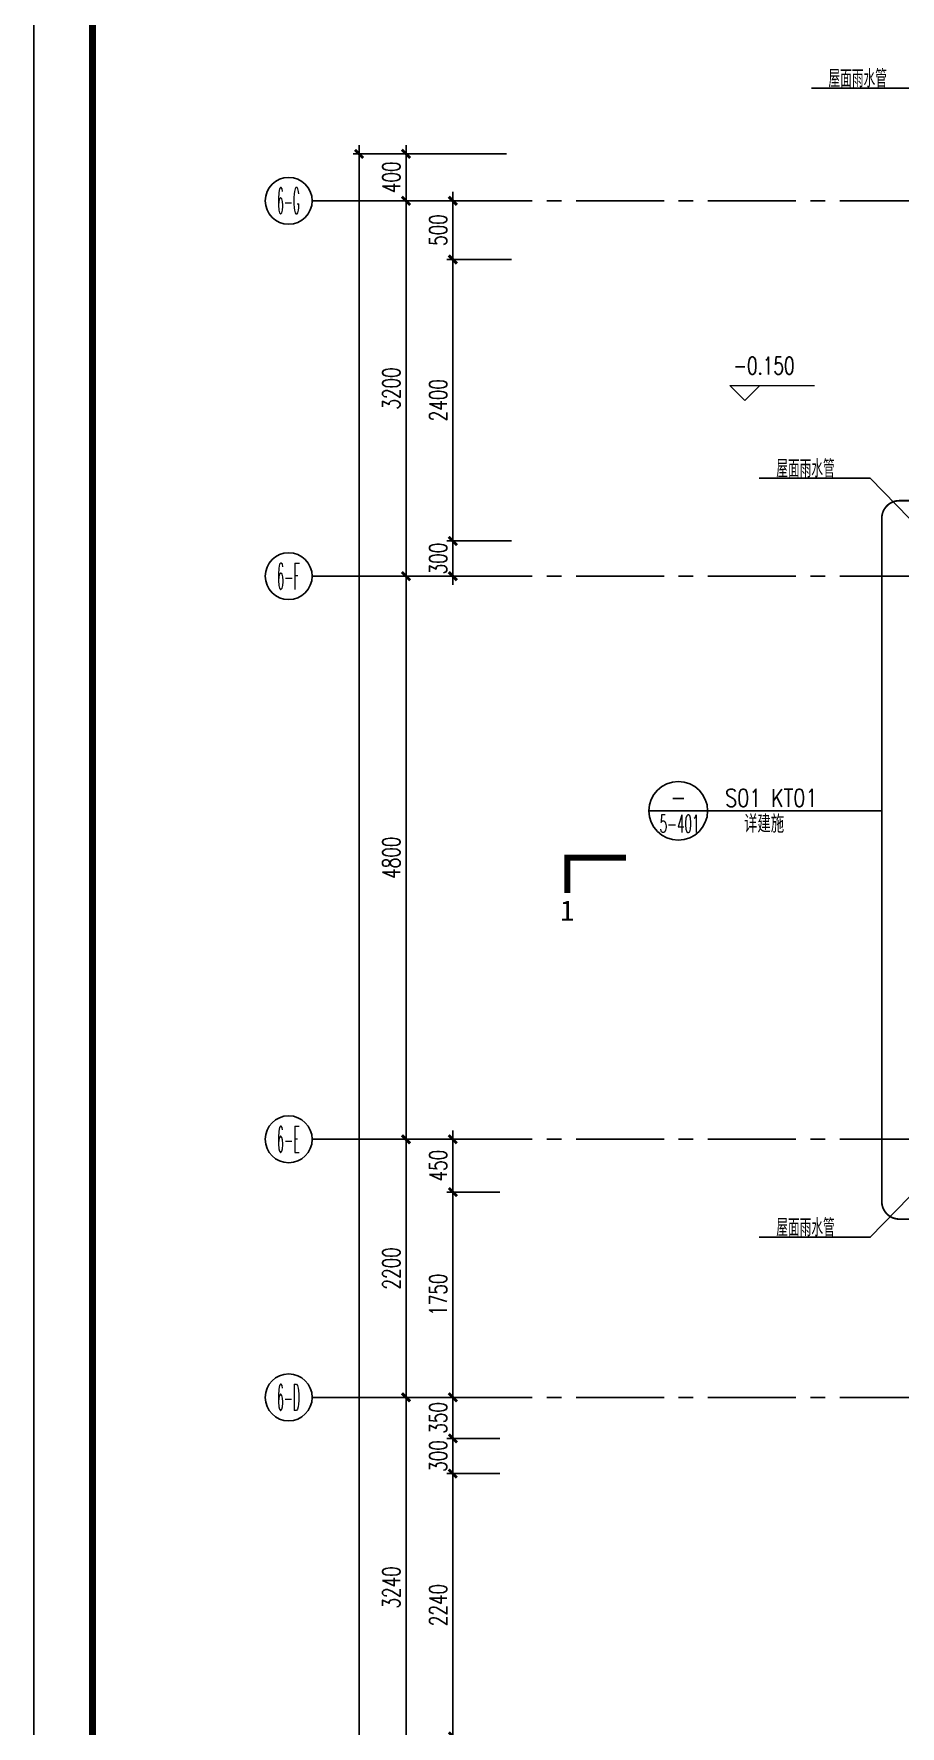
# Model space of a CAD drawing. Extents: x -395226 to -176901, y -140672 to 68263.
# Drawn here: x -336292 to -328906, y 42517 to 56943 of the extents above; entities that cross this region are included whole.
import ezdxf
from ezdxf.enums import TextEntityAlignment as Align

# ---------------------------------------------------------------- set-up
doc = ezdxf.new("R2010")
doc.units = 0
doc.header["$LTSCALE"] = 1000
doc.header["$MEASUREMENT"] = 0
for name, pattern in [('ACAD_ISO08W100', [36, 24, -3, 6, -3]), ('HIDDEN', [0.375, 0.25, -0.125]), ('Plans$0$CENTER2', [1.125, 0.75, -0.125, 0.125, -0.125])]:
    doc.linetypes.add(name, pattern=pattern)
doc.layers.get('0').update_dxf_attribs({"linetype": 'CONTINUOUS'})
doc.layers.get('Defpoints').update_dxf_attribs({"linetype": 'CONTINUOUS'})
for name, color, linetype in [('A-AXIS', 3, 'CONTINUOUS'), ('A-AXIS-TEXT', 7, 'CONTINUOUS'), ('A-DIM', 201, 'CONTINUOUS'), ('A-DOTE', 8, 'ACAD_ISO08W100'), ('A-NOTE', 150, 'CONTINUOUS'), ('A-NOTE-CN', 150, 'CONTINUOUS'), ('A-PUB-DIM', 3, 'CONTINUOUS'), ('Plans$0$Grid', 9, 'Plans$0$CENTER2'), ('图框', 7, 'CONTINUOUS')]:
    doc.layers.add(name, color=color, linetype=linetype)
doc.layers.add('A-LEVEL', color=135, linetype='CONTINUOUS', lineweight=0)
doc.layers.add('A-STAIR', color=30, linetype='CONTINUOUS', lineweight=0)
doc.styles.add('COMPLEX', font='COMPLEX')
doc.styles.add('DIM_FONT', font='SIMPLEX', dxfattribs={"width": 0.7, "bigfont": 'GBCBIG'})
doc.styles.add('HT', font='SIMHEI.TTF')
doc.styles.add('PRC-S', font='tjromans.shx', dxfattribs={"width": 0.7, "bigfont": 'tjhztxt.shx'})
doc.styles.add('TJHZTXT', font='tjromans.shx', dxfattribs={"width": 0.8, "bigfont": 'tjhztxt.shx'})
doc.styles.add('zjz', font='tjromans.shx', dxfattribs={"width": 0.7, "height": 500, "bigfont": 'tjhztxt.shx'})
doc.dimstyles.new('DIM100', dxfattribs={"dimscale": 100, "dimtxt": 3, "dimasz": 0.01, "dimexe": 1, "dimexo": 1, "dimgap": 1, "dimtad": 1, "dimdec": 0, "dimzin": 0, "dimdsep": 46, "dimtxsty": 'DIM_FONT', "dimblk1": '_DIMX', "dimblk2": '_DIMX', "dimsah": 1, "dimcen": 0.01, "dimclrd": 256, "dimclre": 256, "dimclrt": 7, "dimadec": 0, "dimazin": 0, "dimtfac": 1, "dimtdec": 0, "dimtix": 1, "dimtmove": 2, "dimatfit": 3, "dimldrblk": '_DIMX', "dimfxl": 0, "dimtolj": 1, "dimtzin": 5, "dimarcsym": 0})

# ---------------------------------------------------------------- blocks, each defined once
blk = doc.blocks.new('_DIMX')
blk.add_line((-150, 0), (150, 0))
at = {"const_width": 50}
blk.add_lwpolyline([(-70, -70), (70, 70)], dxfattribs=at)
blk = doc.blocks.new('*D484')
at = {"layer": 'A-PUB-DIM', "lineweight": -2}
for p, q in [((-26848, 16240), (-27448, 16240)), ((-27398, 16239), (-27398, 11440)), ((-26848, 11440), (-27448, 11440))]:
    blk.add_line(p, q, dxfattribs=at)
at = {"layer": 'Defpoints', "color": 0}
for p in [(-26798, 16240), (-27398, 11440), (-26798, 11440)]:
    blk.add_point(p, dxfattribs=at)
at = {"layer": 'A-PUB-DIM', "lineweight": -2, "xscale": 0.5, "yscale": 0.5, "zscale": 0.5}
for p, rotation in [((-27398, 16240), 90), ((-27398, 11440), 270)]:
    blk.add_blockref('_DIMX', p, dxfattribs=dict(at, rotation=rotation))
at = {"layer": 'A-PUB-DIM', "insert": (-27523, 13840), "char_height": 150, "attachment_point": 5, "rotation": 90, "style": 'DIM_FONT'}
blk.add_mtext('\\A1;4800', dxfattribs=at)
blk = doc.blocks.new('*D485')
at = {"layer": 'A-PUB-DIM', "lineweight": -2}
for p, q in [((-26848, 11440), (-27448, 11440)), ((-27398, 11439), (-27398, 9240)), ((-26848, 9240), (-27448, 9240))]:
    blk.add_line(p, q, dxfattribs=at)
at = {"layer": 'Defpoints', "color": 0}
for p in [(-26798, 11440), (-27398, 9240), (-26798, 9240)]:
    blk.add_point(p, dxfattribs=at)
at = {"layer": 'A-PUB-DIM', "lineweight": -2, "xscale": 0.5, "yscale": 0.5, "zscale": 0.5}
for p, rotation in [((-27398, 11440), 90), ((-27398, 9240), 270)]:
    blk.add_blockref('_DIMX', p, dxfattribs=dict(at, rotation=rotation))
at = {"layer": 'A-PUB-DIM', "insert": (-27523, 10340), "char_height": 150, "attachment_point": 5, "rotation": 90, "style": 'DIM_FONT'}
blk.add_mtext('\\A1;2200', dxfattribs=at)
blk = doc.blocks.new('*D486')
at = {"layer": 'A-PUB-DIM', "lineweight": -2}
for p, q in [((-26848, 9240), (-27448, 9240)), ((-27398, 9239), (-27398, 6001)), ((-26848, 6000), (-27448, 6000))]:
    blk.add_line(p, q, dxfattribs=at)
at = {"layer": 'Defpoints', "color": 0}
for p in [(-26798, 9240), (-27398, 6000), (-26798, 6000)]:
    blk.add_point(p, dxfattribs=at)
at = {"layer": 'A-PUB-DIM', "lineweight": -2, "xscale": 0.5, "yscale": 0.5, "zscale": 0.5}
for p, rotation in [((-27398, 9240), 90), ((-27398, 6000), 270)]:
    blk.add_blockref('_DIMX', p, dxfattribs=dict(at, rotation=rotation))
at = {"layer": 'A-PUB-DIM', "insert": (-27523, 7620), "char_height": 150, "attachment_point": 5, "rotation": 90, "style": 'DIM_FONT'}
blk.add_mtext('\\A1;3240', dxfattribs=at)
blk = doc.blocks.new('*D489')
at = {"layer": 'A-PUB-DIM', "lineweight": -2}
for p, q in [((-26540, 19840), (-27848, 19840)), ((-27798, 19840), (-27798, -10799)), ((-26540, -10800), (-27848, -10800))]:
    blk.add_line(p, q, dxfattribs=at)
at = {"layer": 'Defpoints', "color": 0}
for p in [(-26490, 19840), (-27798, -10800), (-26490, -10800)]:
    blk.add_point(p, dxfattribs=at)
at = {"layer": 'A-PUB-DIM', "lineweight": -2, "xscale": 0.5, "yscale": 0.5, "zscale": 0.5}
for p, rotation in [((-27798, 19840), 90), ((-27798, -10800), 270)]:
    blk.add_blockref('_DIMX', p, dxfattribs=dict(at, rotation=rotation))
at = {"layer": 'A-PUB-DIM', "insert": (-27923, 4520), "char_height": 150, "attachment_point": 5, "rotation": 90, "style": 'DIM_FONT'}
blk.add_mtext('\\A1;30640', dxfattribs=at)
blk = doc.blocks.new('_AXISO')
blk.add_circle((0, 0), 0.5)
at = {"layer": 'A-AXIS-TEXT', "style": 'COMPLEX', "width": 1.041667}
blk.add_attdef('A', text='', height=0.56, dxfattribs=at).set_placement((-0.25, -0.28), (0.25, -0.28), align=Align.FIT)
blk = doc.blocks.new('*D504')
at = {"layer": 'A-PUB-DIM', "lineweight": -2}
for p, q in [((-26848, 19440), (-27448, 19440)), ((-27398, 16240), (-27398, 19439)), ((-26848, 16240), (-27448, 16240))]:
    blk.add_line(p, q, dxfattribs=at)
at = {"layer": 'Defpoints', "color": 0}
for p in [(-27398, 19440), (-26798, 19440), (-26798, 16240)]:
    blk.add_point(p, dxfattribs=at)
at = {"layer": 'A-PUB-DIM', "lineweight": -2, "xscale": 0.5, "yscale": 0.5, "zscale": 0.5}
for p, rotation in [((-27398, 19440), 90), ((-27398, 16240), 270)]:
    blk.add_blockref('_DIMX', p, dxfattribs=dict(at, rotation=rotation))
at = {"layer": 'A-PUB-DIM', "insert": (-27523, 17840), "char_height": 150, "attachment_point": 5, "rotation": 90, "style": 'DIM_FONT'}
blk.add_mtext('\\A1;3200', dxfattribs=at)
blk = doc.blocks.new('*D505')
at = {"layer": 'A-PUB-DIM', "lineweight": -2}
for p, q in [((-26848, 19840), (-27448, 19840)), ((-27398, 19840), (-27398, 19440)), ((-26848, 19440), (-27448, 19440))]:
    blk.add_line(p, q, dxfattribs=at)
at = {"layer": 'Defpoints', "color": 0}
for p in [(-26798, 19840), (-27398, 19440), (-26798, 19440)]:
    blk.add_point(p, dxfattribs=at)
at = {"layer": 'A-PUB-DIM', "lineweight": -2, "xscale": 0.5, "yscale": 0.5, "zscale": 0.5}
for p, rotation in [((-27398, 19840), 90), ((-27398, 19440), 270)]:
    blk.add_blockref('_DIMX', p, dxfattribs=dict(at, rotation=rotation))
at = {"layer": 'A-PUB-DIM', "insert": (-27523, 19640), "char_height": 150, "attachment_point": 5, "rotation": 90, "style": 'DIM_FONT'}
blk.add_mtext('\\A1;400', dxfattribs=at)
blk = doc.blocks.new('*D169')
at = {"layer": 'A-DIM', "lineweight": -2}
for p, q in [((-332221, 52620), (-332770, 52620)), ((-332720, 52620), (-332720, 52621)), ((-332720, 52620), (-332720, 52320)), ((-332221, 52320), (-332770, 52320)), ((-332720, 52319), (-332720, 52319))]:
    blk.add_line(p, q, dxfattribs=at)
at = {"layer": 'Defpoints', "color": 0}
for p in [(-332171, 52620), (-332720, 52320), (-332171, 52320)]:
    blk.add_point(p, dxfattribs=at)
at = {"layer": 'A-DIM', "lineweight": -2, "xscale": 0.5, "yscale": 0.5, "zscale": 0.5}
for p, rotation in [((-332720, 52620), 270), ((-332720, 52320), 90)]:
    blk.add_blockref('_DIMX', p, dxfattribs=dict(at, rotation=rotation))
at = {"layer": 'A-DIM', "insert": (-332845, 52470), "char_height": 150, "attachment_point": 5, "rotation": 90, "style": 'DIM_FONT'}
blk.add_mtext('\\A1;300', dxfattribs=at)
blk = doc.blocks.new('sy')
blk.add_line((1948, 0), (2948, 0))
blk.add_circle((2448, 0), 500)
at = {"layer": 'A-NOTE', "linetype": 'Continuous'}
blk.add_line((0, 0), (2948, 0), dxfattribs=at)
at = {"layer": 'A-NOTE', "linetype": 'Continuous', "style": 'PRC-S', "width": 0.7}
for tag, p in [('S01', (788, 70)), ('详建施', (788, -373)), ('302', (2169, -370))]:
    blk.add_attdef(tag, p, '', height=350, dxfattribs=at)
blk.add_attdef('1', text='', height=350, dxfattribs=at).set_placement((2449, 232), align=Align.MIDDLE)
blk = doc.blocks.new('*D341')
at = {"layer": 'A-DIM', "lineweight": -2}
for p, q in [((-332320, 44970), (-332770, 44970)), ((-332720, 44970), (-332720, 44971)), ((-332720, 44970), (-332720, 44670)), ((-332320, 44670), (-332770, 44670)), ((-332720, 44669), (-332720, 44669))]:
    blk.add_line(p, q, dxfattribs=at)
at = {"layer": 'Defpoints', "color": 0}
for p in [(-332270, 44970), (-332720, 44670), (-332270, 44670)]:
    blk.add_point(p, dxfattribs=at)
at = {"layer": 'A-DIM', "lineweight": -2, "xscale": 0.5, "yscale": 0.5, "zscale": 0.5}
for p, rotation in [((-332720, 44970), 270), ((-332720, 44670), 90)]:
    blk.add_blockref('_DIMX', p, dxfattribs=dict(at, rotation=rotation))
at = {"layer": 'A-DIM', "insert": (-332845, 44820), "char_height": 150, "attachment_point": 5, "rotation": 90, "style": 'DIM_FONT'}
blk.add_mtext('\\A1;300', dxfattribs=at)
blk = doc.blocks.new('*D342')
at = {"layer": 'A-DIM', "lineweight": -2}
for p, q in [((-332320, 44670), (-332770, 44670)), ((-332720, 44669), (-332720, 42430)), ((-332320, 42430), (-332770, 42430))]:
    blk.add_line(p, q, dxfattribs=at)
at = {"layer": 'Defpoints', "color": 0}
for p in [(-332270, 44670), (-332720, 42430), (-332270, 42430)]:
    blk.add_point(p, dxfattribs=at)
at = {"layer": 'A-DIM', "lineweight": -2, "xscale": 0.5, "yscale": 0.5, "zscale": 0.5}
for p, rotation in [((-332720, 44670), 90), ((-332720, 42430), 270)]:
    blk.add_blockref('_DIMX', p, dxfattribs=dict(at, rotation=rotation))
at = {"layer": 'A-DIM', "insert": (-332845, 43550), "char_height": 150, "attachment_point": 5, "rotation": 90, "style": 'DIM_FONT'}
blk.add_mtext('\\A1;2240', dxfattribs=at)
blk = doc.blocks.new('*D355')
at = {"layer": 'A-DIM', "lineweight": -2}
for p, q in [((-332320, 47070), (-332770, 47070)), ((-332720, 45320), (-332720, 47069)), ((-332320, 45320), (-332770, 45320))]:
    blk.add_line(p, q, dxfattribs=at)
at = {"layer": 'Defpoints', "color": 0}
for p in [(-332720, 47070), (-332270, 47070), (-332270, 45320)]:
    blk.add_point(p, dxfattribs=at)
at = {"layer": 'A-DIM', "lineweight": -2, "xscale": 0.5, "yscale": 0.5, "zscale": 0.5}
for p, rotation in [((-332720, 47070), 90), ((-332720, 45320), 270)]:
    blk.add_blockref('_DIMX', p, dxfattribs=dict(at, rotation=rotation))
at = {"layer": 'A-DIM', "insert": (-332845, 46195), "char_height": 150, "attachment_point": 5, "rotation": 90, "style": 'DIM_FONT'}
blk.add_mtext('\\A1;1750', dxfattribs=at)
blk = doc.blocks.new('*D356')
at = {"layer": 'A-DIM', "lineweight": -2}
for p, q in [((-332320, 47520), (-332770, 47520)), ((-332720, 47070), (-332720, 47519)), ((-332320, 47070), (-332770, 47070))]:
    blk.add_line(p, q, dxfattribs=at)
at = {"layer": 'Defpoints', "color": 0}
for p in [(-332720, 47520), (-332270, 47520), (-332270, 47070)]:
    blk.add_point(p, dxfattribs=at)
at = {"layer": 'A-DIM', "lineweight": -2, "xscale": 0.5, "yscale": 0.5, "zscale": 0.5}
for p, rotation in [((-332720, 47520), 90), ((-332720, 47070), 270)]:
    blk.add_blockref('_DIMX', p, dxfattribs=dict(at, rotation=rotation))
at = {"layer": 'A-DIM', "insert": (-332845, 47295), "char_height": 150, "attachment_point": 5, "rotation": 90, "style": 'DIM_FONT'}
blk.add_mtext('\\A1;450', dxfattribs=at)
blk = doc.blocks.new('*D359')
at = {"layer": 'A-DIM', "lineweight": -2}
for p, q in [((-332320, 45320), (-332770, 45320)), ((-332720, 45320), (-332720, 45321)), ((-332720, 44970), (-332720, 45320)), ((-332320, 44970), (-332770, 44970)), ((-332720, 44969), (-332720, 44969))]:
    blk.add_line(p, q, dxfattribs=at)
at = {"layer": 'Defpoints', "color": 0}
for p in [(-332720, 45320), (-332270, 45320), (-332270, 44970)]:
    blk.add_point(p, dxfattribs=at)
at = {"layer": 'A-DIM', "lineweight": -2, "xscale": 0.5, "yscale": 0.5, "zscale": 0.5}
for p, rotation in [((-332720, 45320), 270), ((-332720, 44970), 90)]:
    blk.add_blockref('_DIMX', p, dxfattribs=dict(at, rotation=rotation))
at = {"layer": 'A-DIM', "insert": (-332845, 45145), "char_height": 150, "attachment_point": 5, "rotation": 90, "style": 'DIM_FONT'}
blk.add_mtext('\\A1;350', dxfattribs=at)
blk = doc.blocks.new('*D168')
at = {"layer": 'A-DIM', "lineweight": -2}
for p, q in [((-332221, 55020), (-332770, 55020)), ((-332720, 52620), (-332720, 55019)), ((-332221, 52620), (-332770, 52620))]:
    blk.add_line(p, q, dxfattribs=at)
at = {"layer": 'Defpoints', "color": 0}
for p in [(-332720, 55020), (-332171, 55020), (-332171, 52620)]:
    blk.add_point(p, dxfattribs=at)
at = {"layer": 'A-DIM', "lineweight": -2, "xscale": 0.5, "yscale": 0.5, "zscale": 0.5}
for p, rotation in [((-332720, 55020), 90), ((-332720, 52620), 270)]:
    blk.add_blockref('_DIMX', p, dxfattribs=dict(at, rotation=rotation))
at = {"layer": 'A-DIM', "insert": (-332845, 53820), "char_height": 150, "attachment_point": 5, "rotation": 90, "style": 'DIM_FONT'}
blk.add_mtext('\\A1;2400', dxfattribs=at)
blk = doc.blocks.new('*D170')
at = {"layer": 'A-DIM', "lineweight": -2}
for p, q in [((-332221, 55520), (-332770, 55520)), ((-332720, 55519), (-332720, 55020)), ((-332221, 55020), (-332770, 55020))]:
    blk.add_line(p, q, dxfattribs=at)
at = {"layer": 'Defpoints', "color": 0}
for p in [(-332171, 55520), (-332720, 55020), (-332171, 55020)]:
    blk.add_point(p, dxfattribs=at)
at = {"layer": 'A-DIM', "lineweight": -2, "xscale": 0.5, "yscale": 0.5, "zscale": 0.5}
for p, rotation in [((-332720, 55520), 90), ((-332720, 55020), 270)]:
    blk.add_blockref('_DIMX', p, dxfattribs=dict(at, rotation=rotation))
at = {"layer": 'A-DIM', "insert": (-332845, 55270), "char_height": 150, "attachment_point": 5, "rotation": 90, "style": 'DIM_FONT'}
blk.add_mtext('\\A1;500', dxfattribs=at)
blk = doc.blocks.new('A$C27EA7CCC')
at = {"layer": 'A-LEVEL', "linetype": 'ByBlock'}
blk.add_lwpolyline([(1018, 509), (509, 0), (0, 509), (2880, 509)], dxfattribs=at)
at = {"layer": 'A-LEVEL', "style": 'zjz', "width": 0.7}
for tag, p in [('-6.000（建筑）', (3635, 1346)), ('-6.300（结构）', (3635, 645))]:
    blk.add_attdef(tag, text='', height=600, dxfattribs=at).set_placement(p, align=Align.RIGHT)
blk = doc.blocks.new('TJAD_TK_A0')
at = {"layer": '图框'}
blk.add_line((973, -441.7), (2162, -441.7), dxfattribs=at)
at = {"layer": '图框', "const_width": 1.2}
blk.add_lwpolyline([(2152, -431.7), (2152, 389.3), (998, 389.3), (998, -431.7)], close=True, dxfattribs=at)
blk = doc.blocks.new('Grid')
at = {"layer": 'Plans$0$Grid', "color": 8}
for p, q in [((-28198.2, 19440), (8601.8, 19440)), ((-28198.2, 16240), (8601.8, 16240)), ((-28198.2, 11440), (8601.8, 11440)), ((-28198.2, 9240), (8601.8, 9240))]:
    blk.add_line(p, q, dxfattribs=at)
at = {"layer": 'A-AXIS'}
ref = blk.add_blockref('_AXISO', (-28398.2, 19440), dxfattribs=dict(at, xscale=400.0000000232831, yscale=399.9999999941792, zscale=400))
ref.add_attrib('A', '6-G', dxfattribs={"layer": 'A-AXIS-TEXT', "height": 224, "style": 'COMPLEX', "width": 0.287528}).set_placement((-28498.2, 19328), (-28301.9, 19328), align=Align.FIT)
ref = blk.add_blockref('_AXISO', (-28398.2, 16240), dxfattribs=dict(at, xscale=400.0000000232831, yscale=399.9999999941792, zscale=400))
ref.add_attrib('A', '6-F', dxfattribs={"layer": 'A-AXIS-TEXT', "height": 224, "style": 'COMPLEX', "width": 0.296803}).set_placement((-28498.2, 16128), (-28301.9, 16128), align=Align.FIT)
ref = blk.add_blockref('_AXISO', (-28398.2, 11440), dxfattribs=dict(at, xscale=400.0000000232831, yscale=399.9999999941792, zscale=400))
ref.add_attrib('A', '6-E', dxfattribs={"layer": 'A-AXIS-TEXT', "height": 224, "style": 'COMPLEX', "width": 0.296803}).set_placement((-28498.2, 11328), (-28301.9, 11328), align=Align.FIT)
ref = blk.add_blockref('_AXISO', (-28398.2, 9240), dxfattribs=dict(at, xscale=400.0000000232831, yscale=399.9999999941792, zscale=400))
ref.add_attrib('A', '6-D', dxfattribs={"layer": 'A-AXIS-TEXT', "height": 224, "style": 'COMPLEX', "width": 0.292092}).set_placement((-28498.2, 9128), (-28301.9, 9128), align=Align.FIT)
at = {"layer": 'A-PUB-DIM'}
for base, p1, p2, angle, picture, middle in [((-27798.2, -10800), (-26489.8, 19840), (-26489.8, -10800), 90, '*D489', (-27923.2, 4520)), ((-27398.2, 19440), (-26797.5, 19840), (-26797.5, 19440), 90, '*D505', (-27523.2, 19640)), ((-27398.2, 19440), (-26797.5, 16240), (-26797.5, 19440), 270, '*D504', (-27523.2, 17840)), ((-27398.2, 11440), (-26797.5, 16240), (-26797.5, 11440), 90, '*D484', (-27523.2, 13840)), ((-27398.2, 9240), (-26797.5, 11440), (-26797.5, 9240), 90, '*D485', (-27523.2, 10340)), ((-27398.2, 6000), (-26797.5, 9240), (-26797.5, 6000), 90, '*D486', (-27523.2, 7620))]:
    dim = blk.add_linear_dim(base=base, p1=p1, p2=p2, angle=angle, dimstyle='DIM100', override={"dimscale": 50, "dimclrt": 256}, dxfattribs=at)
    dim.commit()
    dim.dimension.update_dxf_attribs({"geometry": picture, "text_midpoint": middle})

msp = doc.modelspace()

# ---------------------------------------------------------------- linework, layer by layer
at = {"layer": 'A-NOTE', "linetype": 'Continuous'}
msp.add_line((-329062.6, 50319.8), (-329573.5, 50319.8), dxfattribs=at)
at = {"layer": 'A-NOTE'}
for points in [[(-329662.1, 56479.5), (-328715.8, 56479.5), (-328049.5, 55794.8)], [(-330107.1, 53154.5), (-329160.8, 53154.5), (-328494.5, 52469.8)], [(-330107.1, 46685.1), (-329160.8, 46685.1), (-328494.5, 47369.8)]]:
    msp.add_lwpolyline(points, dxfattribs=at)
at = {"layer": 'A-NOTE', "linetype": 'HIDDEN', "ltscale": 0.5, "const_width": 15}
msp.add_lwpolyline([(-324297.4, 52813.4), (-324297.4, 46989.5, -0.4142136), (-324447.4, 46839.5), (-328912.6, 46839.5, -0.4142136), (-329062.6, 46989.5), (-329062.6, 52813.4, -0.4142136), (-328912.6, 52963.4), (-324447.4, 52963.4, -0.4142136)], format="xyb", close=True, dxfattribs=at)
at = {"layer": 'A-NOTE', "const_width": 50}
msp.add_lwpolyline([(-331743.8, 49619.8), (-331743.8, 49919.8), (-331243.8, 49919.8)], dxfattribs=at)
at = {"layer": 'A-STAIR', "linetype": 'Continuous', "lineweight": 13}
msp.add_lwpolyline([(-328569.5, 53466.8, 0, 0, 0), (-328569.5, 53466.8, 0, 0, 0), (-328869.5, 53466.8, 40, 0, 0), (-329019.5, 53466.8, 0, 0, 0)], format="xyseb", dxfattribs=at)

# ---------------------------------------------------------------- block references
at = {"layer": 'A-DOTE'}
msp.add_blockref('Grid', (-305721.3, 36079.8), dxfattribs=at)
at = {"layer": 'A-LEVEL', "linetype": 'ByBlock'}
ref = msp.add_blockref('A$C27EA7CCC', (-330357.5, 53818), dxfattribs=dict(at, xscale=0.25, yscale=0.25, zscale=0.25))
ref.add_attrib('-6.000（建筑）', '-0.150', dxfattribs={"height": 150, "style": 'TJHZTXT', "width": 0.7}).set_placement((-329806.9, 54039.3), align=Align.RIGHT)
at = {"layer": 'A-NOTE'}
ref = msp.add_blockref('sy', (-329573.5, 50319.8), dxfattribs=dict(at, xscale=-0.5, yscale=0.5, zscale=0.5))
ref.add_attrib('302', '5-401', (-330957, 50134.7), dxfattribs={"layer": 'A-NOTE-CN', "linetype": 'Continuous', "height": 150, "style": 'TJHZTXT', "width": 0.5})
ref.add_attrib('1', '-', dxfattribs={"layer": 'A-NOTE-CN', "linetype": 'Continuous', "height": 150, "style": 'TJHZTXT', "width": 0.8}).set_placement((-330797.8, 50436), align=Align.MIDDLE)
ref.add_attrib('S01', 'S01 KT01', (-330397.9, 50354.8), dxfattribs={"layer": 'A-NOTE-CN', "linetype": 'Continuous', "height": 150, "style": 'TJHZTXT', "width": 0.8})
ref.add_attrib('详建施', '详建施', (-330237.3, 50133.5), dxfattribs={"layer": 'A-NOTE-CN', "linetype": 'Continuous', "height": 150, "style": 'TJHZTXT', "width": 0.8})
at = {"layer": '图框', "xscale": 50, "yscale": 50, "zscale": 50, "rotation": 270}
msp.add_blockref('TJAD_TK_A0', (-314207.3, 116912.9), dxfattribs=at)

# ---------------------------------------------------------------- texts
at = {"layer": 'A-NOTE', "style": 'PRC-S', "width": 0.7}
for p in [(-329517.4, 56486.5), (-329962.4, 53161.5), (-329962.4, 46692.2)]:
    msp.add_text('屋面雨水管', height=150, rotation=360, dxfattribs=at).set_placement(p)
at = {"layer": 'A-NOTE', "style": 'HT'}
msp.add_attdef('1', text='1', height=175, dxfattribs=at).set_placement((-331743.8, 49469.8), align=Align.MIDDLE)

# ---------------------------------------------------------------- dimensions: what is measured, and where the dimension line sits
at = {"layer": 'A-DIM'}
for p1, p2, distance, picture, middle in [((-332170.9, 55519.8), (-332170.9, 55019.8), -548.6, '*D170', (-332844.5, 55269.8)), ((-332170.9, 52619.8), (-332170.9, 55019.8), 548.6, '*D168', (-332844.5, 53819.8)), ((-332170.9, 52619.8), (-332170.9, 52319.8), -548.6, '*D169', (-332844.5, 52469.8)), ((-332269.5, 47069.8), (-332269.5, 47519.8), 450, '*D356', (-332844.5, 47294.8)), ((-332269.5, 45319.8), (-332269.5, 47069.8), 450, '*D355', (-332844.5, 46194.8)), ((-332269.5, 44969.8), (-332269.5, 45319.8), 450, '*D359', (-332844.5, 45144.8)), ((-332269.5, 44969.8), (-332269.5, 44669.8), -450, '*D341', (-332844.5, 44819.8)), ((-332269.5, 44669.8), (-332269.5, 42429.8), -450, '*D342', (-332844.5, 43549.8))]:
    dim = msp.add_aligned_dim(p1=p1, p2=p2, distance=distance, dimstyle='DIM100', override={"dimscale": 50, "dimclrt": 256}, dxfattribs=at)
    dim.commit()
    dim.dimension.update_dxf_attribs({"geometry": picture, "text_midpoint": middle})

doc.saveas('drawing.dxf')
